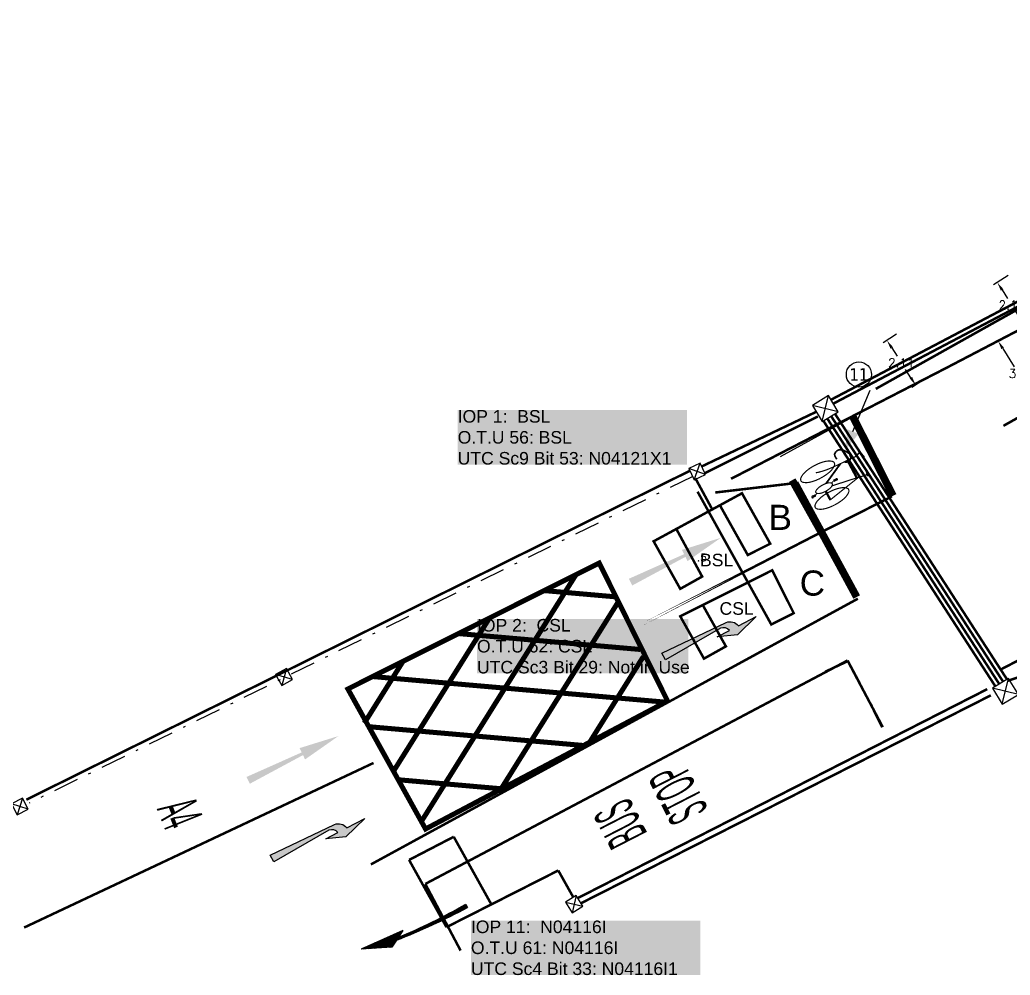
# Model space of a CAD drawing. Extents: x 375488 to 375825, y 165886 to 166087.
# Drawn here: x 375573.06 to 375612.46, y 165933.24 to 165971.23 of the extents above; entities that cross this region are included whole.
import ezdxf
from ezdxf.enums import TextEntityAlignment as Align

# ---------------------------------------------------------------- set-up
doc = ezdxf.new("R2010")
doc.units = 0
for name, pattern in [('1001', [2, 1, 0, 1]), ('1004', [6, 4, -2]), ('1009', [0.8999999999999999, 0.6, -0.3]), ('1025', [2, 1, -1]), ('DUCT1', [2, 1, -0.5, 0, -0.5])]:
    doc.linetypes.add(name, pattern=pattern)
doc.layers.get('0').update_dxf_attribs({"linetype": 'CONTINUOUS'})
for name, color, linetype in [('ducts', 3, 'CONTINUOUS'), ('ELEC LOOPS NEW', 1, 'CONTINUOUS'), ('KTS_SIGNALS', 4, 'CONTINUOUS'), ('LINES', 7, 'CONTINUOUS'), ('Lines remain', 8, 'CONTINUOUS'), ('Lines to remove', 210, 'CONTINUOUS'), ('NUMBERS', 7, 'CONTINUOUS'), ('Rd Marks White new', 7, 'CONTINUOUS'), ('Rd Marks yellow new', 40, 'CONTINUOUS'), ('SCT_LOOP', 10, 'CONTINUOUS'), ('SETOUT DIMS', 1, 'CONTINUOUS'), ('SETOUT KERBS AND ISLAND', 170, 'CONTINUOUS'), ('SIGSnumbers', 7, 'CONTINUOUS')]:
    doc.layers.add(name, color=color, linetype=linetype)
doc.styles.add('KTS_tahoma', font='tahoma.ttf')
doc.styles.add('RDMARKP', font='rdmarkp.shx')
doc.styles.get("Standard").update_dxf_attribs({"font": 'romans.shx'})
doc.dimstyles.get("Standard").update_dxf_attribs({"dimtxt": 0.18, "dimasz": 0.18, "dimexe": 0.18, "dimexo": 0.0625, "dimgap": 0.09, "dimtad": 0, "dimtih": 1, "dimtoh": 1, "dimdec": 4, "dimzin": 0, "dimdsep": 46, "dimtxsty": 'Standard', "dimcen": 0.09, "dimadec": 0, "dimazin": 0, "dimtfac": 1, "dimtdec": 4, "dimtofl": 0, "dimtmove": 0, "dimatfit": 3, "dimfxl": 1, "dimtolj": 1, "dimtzin": 0, "dimarcsym": 0})

# ---------------------------------------------------------------- blocks, each defined once
blk = doc.blocks.new('1038A4')
at = {"linetype": 'Continuous'}
for points in [[(0, 4), (-0.25, 2.400000000000006), (0.25, 2.400000000000006)], [(-0.1499999999999915, 0), (0.1500000000000057, 0), (-0.06000000000000227, 2.400000000000006), (0.06000000000000227, 2.400000000000006)]]:
    blk.add_solid(points, dxfattribs=at)
blk = doc.blocks.new('1038r4')
at = {"linetype": 'Continuous'}
h = blk.add_hatch(color=0, dxfattribs=at)
edge = h.paths.add_edge_path()
edge.add_arc((0.3584595799594155, 2.498570023968249), 0.302694016917024, 461.1355589381031, 535.2597760898309)
edge.add_line((0.0568008924702923, 2.523584102798047), (0.1500000000000199, 0))
edge.add_line((0.1500000000000199, 0), (-0.1499999999999915, 0))
edge.add_line((-0.1499999999999915, 0), (-0.04361041028478496, 2.826159134510711))
edge.add_arc((0.3581137717003315, 2.798517716250345), 0.4026740200150185, 458.29788334228203, 536.063855733046, ccw=False)
edge.add_line((0.3000000000000114, 3.196976190791695), (0.3000000000000114, 4))
edge.add_line((0.3000000000000114, 4), (0.6000000000000085, 3))
edge.add_line((0.6000000000000085, 3), (0.3000000000000114, 2.25))
edge.add_line((0.3000000000000114, 2.25), (0.3000000000000114, 2.795565218185821))
at = {"color": 0, "linetype": 'Continuous'}
blk.add_lwpolyline([(0.3000000000000114, 2.795565218185821, 0.335198107483375), (0.0568008924702923, 2.523584102798047), (0.1500000000000199, 0), (-0.1499999999999915, 0), (-0.04361041028478496, 2.826159134510711, -0.3529697987741943), (0.3000000000000114, 3.196976190791695), (0.3000000000000114, 4), (0.6000000000000085, 3), (0.3000000000000114, 2.25)], format="xyb", close=True, dxfattribs=at)
blk = doc.blocks.new('JBOX5')
at = {"color": 0, "linetype": 'ByBlock'}
for p, q in [((0.25, 0.25), (-0.25, 0.25)), ((-0.25, 0.25), (-0.25, -0.25)), ((-0.25, 0.25), (0.25, -0.25)), ((0.25, 0.25), (-0.25, -0.25)), ((0.25, -0.25), (0.25, 0.25)), ((-0.25, -0.25), (0.25, -0.25))]:
    blk.add_line(p, q, dxfattribs=at)
blk = doc.blocks.new('JBOX8')
at = {"color": 0, "linetype": 'ByBlock'}
for p, q in [((0.375, 0.375), (-0.375, 0.375)), ((-0.375, 0.375), (-0.375, -0.375)), ((-0.375, 0.375), (0.375, -0.375)), ((0.375, 0.375), (-0.375, -0.375)), ((0.375, -0.375), (0.375, 0.375)), ((-0.375, -0.375), (0.375, -0.375))]:
    blk.add_line(p, q, dxfattribs=at)
blk = doc.blocks.new('poleno')
at = {"layer": 'NUMBERS'}
blk.add_circle((0, 0), 1, dxfattribs=at)
at = {"layer": 'NUMBERS', "style": 'KTS_tahoma'}
blk.add_attdef('NUMBER', text='', height=1, dxfattribs=at).set_placement((0, 0), align=Align.MIDDLE)
blk = doc.blocks.new('1057l')
at = {"color": 0}
blk.add_line((-0.1409647203137112, 0.932787385329398), (-0.09466472031370898, 0.8633373853293982), dxfattribs=at)
for points in [[(-0.4915556708956927, 2.440635869042566, 0.0463, 0.04873960389188677, 0), (-0.5012372523471953, 2.46120380767887, 0.04873960389188677, 0.05089898107628754, 0), (-0.5099923048684687, 2.479320694043503, 0.05089898107628754, 0.05280599985122748, 0), (-0.5178243513832115, 2.495271534214567, 0.05280599985122748, 0.05448832434159023, 0), (-0.524736914815108, 2.509341334270164, 0.05448832434159023, 0.05597362739585633, 0), (-0.5307335180878425, 2.521815100288393, 0.05597362739585633, 0.0572899833556203, 0), (-0.5358176841251137, 2.532977838347357, 0.0572899833556203, 0.05846649392815946, 0), (-0.5399929358506057, 2.543114554525157, 0.05846649392815946, 0.05953413117561026, 0), (-0.543262796188003, 2.552510254899893, 0.05953413117561026, 0.06052273974742559, 0), (-0.5455977606514182, 2.561421444941857, 0.06052273974742559, 0.06145191504382437, 0), (-0.5468362151166133, 2.569990627690101, 0.06145191504382437, 0.06234708481894052, 0), (-0.5467835180497644, 2.578331805575862, 0.06234708481894052, 0.06324530719447878, 0), (-0.5452450279170549, 2.586558981030384, 0.06324530719447878, 0.06419339803293743, 0), (-0.5420261031846536, 2.594786156484904, 0.06419339803293743, 0.06524227807592008, 0), (-0.536932102318751, 2.603127334370667, 0.06524227807592008, 0.06644091930762616, 0), (-0.5297683837855232, 2.61169651711891, 0.06644091930762616, 0.06783314223964769, 0), (-0.5203403060511533, 2.620607707160874, 0.06783314223964769, 0.06945821377787542, 0), (-0.5083757232606487, 2.62988940510437, 0.06945821377787542, 0.07136204571274916, 0), (-0.4932924722744048, 2.639228104263486, 0.07136204571274916, 0.07360469268294415, 0), (-0.4744308856316337, 2.648224796128881, 0.07360469268294415, 0.07625746261025937, 0), (-0.4511312958715621, 2.656480472191213, 0.07625746261025937, 0.07939919449158167, 0), (-0.4227340355334164, 2.66359612394114, 0.07939919449158167, 0.083113106829034, 0), (-0.388579437156416, 2.669172742869319, 0.083113106829034, 0.08748461273141293, 0), (-0.3480078332797802, 2.672811320466412, 0.08748461273141293, 0.0926, 0), (-0.3003595564427286, 2.674112848223073, 0.0926, 0.0926, 0)], [(0.1695139135100732, 2.507815565882241, 0.0463, 0.1389, 0), (0.3814530026442498, 2.500106420343261, 0.1389, 0.0463, 0), (0.4770510598707318, 2.540854761049294, 0.0463, 0.0463, 0)]]:
    blk.add_lwpolyline(points, format="xyseb", dxfattribs=at)
for points, const_width in [([(-0.5113647203137077, 2.113437385329398), (-0.4882147203137066, 2.437537385329398)], 0.0463), ([(0.2988852796862886, 2.090287385329399), (0.3451852796862909, 2.437537385329398)], 0.0463), ([(-0.6734147203137084, 0.7012873853293984), (-0.6418208482433982, 0.8049763257590854), (-0.6159918687512089, 0.9079192212668978), (-0.5951817369152721, 1.010455183180961), (-0.5786444078137052, 1.112923322829398), (-0.5656338365246469, 1.215662751540336), (-0.5554039781262077, 1.319012580641898), (-0.547208787696519, 1.423311921462211), (-0.5403022203137056, 1.528899885329398), (-0.534073875587147, 1.635437360915335), (-0.5284559312512087, 1.739872346266898), (-0.5235162095715182, 1.838474616774711), (-0.5193225328137103, 1.927513947829398), (-0.5159427232433984, 2.003260114821586), (-0.5134446031262101, 2.061982893141899), (-0.511895994727773, 2.099952058180961), (-0.5113647203137077, 2.113437385329398)], 0.0463), ([(-0.5113647203137077, 2.043987385329398), (0.2525852796862935, 2.043987385329398)], 0.0926), ([(0.09053527968629282, 1.025387385329398), (0.2757352796862946, 2.043987385329398)], 0.0463), ([(0.245270864519739, 2.068394270160438), (0.2768362607737629, 2.068394270160438)], 0.0463), ([(0.2757352796862946, 2.043987385329398), (0.2757352796862946, 2.113437385329398)], 0.02778), ([(0.5303852796862927, 0.7938873853293984), (0.2984781976038349, 2.069376336782918)], 0.0463), ([(0.2988852796862886, 2.043987385329398), (0.2988852796862886, 2.113437385329398)], 0.02778), ([(-0.4419147203137115, 1.557837385329398), (-0.5113647203137077, 1.696737385329398)], 0.07408000000000001), ([(-0.4971858305392232, 1.702917665878132), (-0.508234842954117, 1.727974937298261)], 0.02778), ([(-0.4650647203137055, 1.673587385329398), (-0.5113647203137077, 1.766187385329398)], 0.01852), ([(-0.5040959606589794, 1.728831872709447), (-0.506977752618269, 1.737259113912582)], 0.01852), ([(-0.1178147203137101, 0.8864873853293984), (-0.4419147203137115, 1.557837385329398)], 0.07315400000000001), ([(-0.1178147203137101, 0.8864873853293984), (-0.4419147203137115, 1.557837385329398)], 0.02778), ([(-0.053165688717975, 1.173358921905613), (-0.05102220707652094, 1.3084739619214)], 0.0926), ([(-0.07384057612716077, 1.302425158555848), (-0.06453935283614953, 1.313851664686735), (-0.05518209807952701, 1.321583372427994), (-0.04375167909539357, 1.321583372427994), (-0.03736409201601987, 1.314877997572743), (-0.03187300838638407, 1.301946203209044)], 0.02778), ([(-0.02168220094289097, 1.076117108643282), (-0.06497188723412961, 1.199463437266946)], 0.0420867), ([(-0.1409647203137112, 0.8864873853293984), (-0.1178147203137101, 0.8170373853293986)], 0.02778), ([(0.5303852796862927, 0.7938873853293984), (0.5535352796862938, 0.7012873853293984)], 0.0463), ([(0.1599852796862891, 0.7012873853293984), (0.5303852796862927, 0.7012873853293984)], 0.0926), ([(0.5535352796862938, 0.7012873853293984), (0.5303852796862927, 0.6549873853293979)], 0.02778), ([(0.0694065139615887, 0.3437482824402753), (0.1126962002528202, 0.2611502945226434)], 0.0420867), ([(0.1126962002528202, 0.2732646660838967), (0.1126962002528202, 0.1444118049323899)], 0.0926), ([(0.09700809356250772, 0.1434082710050415), (0.1054923855116741, 0.12375379791587), (0.1177197474384215, 0.1214683940682919), (0.1282003433756316, 0.1353331774102653), (0.1394295533083607, 0.1584919363990558)], 0.02778)]:
    blk.add_lwpolyline(points, dxfattribs=dict(at, const_width=const_width))
at = {"color": 0, "const_width": 0.0463}
for points in [[(-0.6734147203137084, 1.534687385329399, 0.213749150069638), (-0.7611935207137392, 1.495365533093056, 0.09389705116024011), (-0.8700194260368903, 1.314321849824627, 0.05056578047017817), (-0.9280601431752515, 1.089771676691655, 0.03799177712489763), (-0.9514557615738042, 0.7823123853293978, 0.03799177712489767), (-0.9280601431752515, 0.474853093967142, 0.05056578047017853), (-0.8700194260368903, 0.2503029208341694, 0.0938970511602401), (-0.7611935207137392, 0.06925923756574015, 0.2137491500696377), (-0.6734147203137084, 0.02993738532939805, 0.2137491500696369), (-0.5856359199136776, 0.06925923756574015, 0.09389705116023966), (-0.4768100145905265, 0.2503029208341694, 0.05056578047018), (-0.4187692974521653, 0.4748530939671438, 0.03799177712489805), (-0.3953736790536126, 0.7823123853293978, 0.03799177712489751), (-0.4187692974521653, 1.089771676691656, 0.05056578047017759), (-0.4768100145905265, 1.314321849824626, 0.09389705116023898), (-0.5856359199136776, 1.495365533093056, 0.2137491500696375)], [(0.5303852796862927, 1.534687385329399, 0.213749150069638), (0.4426064792862618, 1.495365533093056, 0.09389705116024011), (0.3337805739631108, 1.314321849824627, 0.05056578047017974), (0.2757398568247496, 1.089771676691655, 0.03799177712489875), (0.2523442384261898, 0.7823123853293978, 0.03799177712489765), (0.2757398568247496, 0.474853093967142, 0.05056578047017844), (0.3337805739631108, 0.2503029208341694, 0.09389705116023894), (0.4426064792862547, 0.06925923756574015, 0.213749150069637), (0.5303852796862927, 0.02993738532939805, 0.2137491500696375), (0.6181640800863235, 0.06925923756574015, 0.09389705116023882), (0.7269899854094746, 0.2503029208341694, 0.05056578047017845), (0.7850307025478358, 0.4748530939671438, 0.03799177712489694), (0.8084263209463884, 0.7823123853293978, 0.03799177712489826), (0.7850307025478358, 1.089771676691659, 0.05056578047017754), (0.7269899854094746, 1.314321849824626, 0.09389705116023993), (0.6181640800863235, 1.495365533093056, 0.2137491500696374)], [(0.02108527968628948, 1.071687385329398, 0.2118475554080519), (-0.0229207538337306, 1.052166142682299, 0.09452538941678633), (-0.07713185222051777, 0.9631997370808953, 0.05121271341255291), (-0.1061335337796905, 0.8525938857576376, 0.03854372650898667), (-0.1178147203137101, 0.7012873853293984, 0.038543726508988), (-0.1061335337796905, 0.5499808849011547, 0.05121271341255187), (-0.07713185222051777, 0.4393750335779014, 0.09452538941678272), (-0.02292075383373771, 0.3504086279764991, 0.2118475554080525), (0.02108527968628948, 0.3308873853293983, 0.2118475554080506), (0.06509131320631667, 0.3504086279764982, 0.094525389416784), (0.1193024115931038, 0.4393750335779014, 0.05121271341255283), (0.1483040931522694, 0.5499808849011556, 0.03854372650898816), (0.1599852796862891, 0.7012873853293984, 0.03854372650898842), (0.1483040931522694, 0.8525938857576394, 0.05121271341255319), (0.1193024115931038, 0.9631997370808953, 0.0945253894167866), (0.06509131320631667, 1.052166142682299, 0.2118475554080502)]]:
    blk.add_lwpolyline(points, format="xyb", close=True, dxfattribs=at)
at = {"color": 0}
for points in [[(-0.08516758918333522, 1.304060603004559), (-0.08378010543975734, 1.30756415975684), (-0.08239786041925612, 1.310683767739759), (-0.0810215208684042, 1.313454204500131), (-0.07965175353376708, 1.315910247584772), (-0.07828922516192449, 1.318086674540498), (-0.07693460249944195, 1.320018262914126), (-0.07558855229290629, 1.321739790252471), (-0.07425174128888301, 1.323286034102348), (-0.07292451873557582, 1.32468801122792), (-0.07160596388771268, 1.32596169526273), (-0.07029483850166685, 1.327119299057665), (-0.06898990433380447, 1.328173035463615), (-0.0676899231404775, 1.329135117331467), (-0.06639365667805919, 1.330017757512112), (-0.06509986670291568, 1.330833168856437), (-0.06380731497140602, 1.331593564215331), (-0.06251449336627957, 1.332307919064923), (-0.06121881427584697, 1.332972259382305), (-0.05991742021478075, 1.333579373769808), (-0.05860745369778186, 1.334122050829767), (-0.05728605723952995, 1.334593079164513), (-0.05595037335470465, 1.334985247376379), (-0.05459754455801402, 1.335291344067696), (-0.05322471336412349, 1.335504157840798), (-0.05183140352549032, 1.335618648471509), (-0.05042666374561122, 1.335638460429617), (-0.04902192396572502, 1.335569409358403), (-0.04762861412709185, 1.335417310901146), (-0.04625816417096473, 1.335187980701128), (-0.0449220040385967, 1.334887234401629), (-0.04363156367123366, 1.334520887645927), (-0.04239827301012866, 1.334094756077305), (-0.04123070451122857, 1.333614500255221), (-0.04012600068921301, 1.333085160403852), (-0.03907844657345549, 1.332511621663554), (-0.0380823271933366, 1.331898769174679), (-0.0371319275782227, 1.331251488077587), (-0.0362215327574944, 1.33057466351263), (-0.03534542776051808, 1.329873180620165), (-0.03449789761667432, 1.329151924540548), (-0.03367311623090785, 1.328412504268418), (-0.0328648130104483, 1.32764342421556), (-0.03206660623808943, 1.326829912648039), (-0.03127211419663922, 1.325957197831926), (-0.03047495516889853, 1.325010508033287), (-0.02966874743766112, 1.323975071518193), (-0.02884710928574208, 1.322836116552709), (-0.02800365899592805, 1.321578871402905), (-0.02713299909596856, 1.320192751598011), (-0.02623366909336511, 1.318683921719903), (-0.02530519274056786, 1.317062733613621), (-0.02434709379003408, 1.315339539124203), (-0.02335889599419261, 1.313524690096687), (-0.02234012310550781, 1.311628538376115), (-0.02129029887642275, 1.309661435807523), (-0.02020894705938048, 1.307633734235949)], [(0.0788132892247404, 0.1444008590072414), (0.080040614323309, 0.1381615591390926), (0.0815021690372717, 0.1327722008562375), (0.0831579629444974, 0.1281339537417816), (0.08496800562283369, 0.12414798737883), (0.08689230665014946, 0.120715471350489), (0.08889087560429232, 0.1177375752398619), (0.09092372206313115, 0.115115468630056), (0.09295085560452065, 0.1127503211041763), (0.09493799872377195, 0.1105603553368706), (0.09687372558597929, 0.1085320063689563), (0.09875232327370753, 0.106668762332796), (0.1005680788694931, 0.1049741113607503), (0.1023152794558939, 0.10345154158518), (0.1039882121154605, 0.1021045411384458), (0.1055811639307507, 0.1009365981529085), (0.107088421984308, 0.09995120076093045), (0.1085083993546192, 0.09915086816921459), (0.109856013103915, 0.09853424388184528), (0.1111503062903481, 0.09809900247724634), (0.1124103219720993, 0.09784281853384513), (0.1136551032073143, 0.09776336663006724), (0.1149036930541669, 0.09785832134433825), (0.1161751345708097, 0.09812535725508464), (0.1174884708154096, 0.0985621489407329), (0.1188608405403144, 0.09917005289720038), (0.1203017652746041, 0.09996515329037425), (0.1218188622415468, 0.1009672162036335), (0.1234197486644035, 0.1021960077203561), (0.1251120417664353, 0.1036712939239219), (0.1269033587709174, 0.10541284089771), (0.1288013169011037, 0.1074404147250991), (0.1308135333802625, 0.1097737814894675), (0.1329476254316688, 0.1124377456876058), (0.1352112102785767, 0.1154772654699432), (0.1376119051442544, 0.1189423374003207), (0.1401573272519627, 0.1228829580425792), (0.14285509382497, 0.1273491239605598), (0.1457128220865442, 0.1323908317181033), (0.1487381292599466, 0.1380580778790508), (0.1519386325684451, 0.1444008590072414)]]:
    blk.add_lwpolyline(points, dxfattribs=at)
for points in [[(-0.08594787317281316, 1.305013437999596), (-0.08077849174252805, 1.313946266078074), (-0.07414607783197624, 1.324784764146625), (-0.06380731497140602, 1.332050130983787)], [(-0.07414607783197624, 1.324784764146625), (-0.06380731497140602, 1.332050130983787), (-0.05346855211083579, 1.335623262215178), (-0.04088647278052093, 1.33467042722014)], [(-0.05346855211083579, 1.335623262215178), (-0.04088647278052093, 1.33467042722014), (-0.03279102638969533, 1.329310730373054), (-0.02762164495941022, 1.32299819853093)], [(-0.03279102638969533, 1.329310730373054), (-0.02762164495941022, 1.32299819853093), (-0.0224522635291251, 1.313112535457416), (-0.01942866306990254, 1.307633734235949)], [(0.0788132892247404, 0.1432102431613584), (0.08368831211431882, 0.1241603896272245), (0.09246335331556566, 0.1098729994766243), (0.1080634265622251, 0.09796684101779096)], [(0.09246335331556566, 0.1098729994766243), (0.1080634265622251, 0.09796684101779096), (0.1168384677634648, 0.09796684101779096), (0.128538522698463, 0.1063011519389745)], [(0.1168384677634648, 0.09796684101779096), (0.128538522698463, 0.1063011519389745), (0.1382885684776198, 0.1170166945519249), (0.1412135822113711, 0.1265416213189914)], [(0.1382885684776198, 0.1170166945519249), (0.1412135822113711, 0.1265416213189914), (0.1480386142567838, 0.1372571639319418), (0.149988623412618, 0.1444008590072414)]]:
    blk.add_solid(points, dxfattribs=at)
blk = doc.blocks.new('*D237')
at = {"layer": 'SETOUT DIMS', "color": 0, "lineweight": -2, "transparency": 16777216}
for p, q in [((375611.9223087542, 165958.4290158497), (375611.8223112798, 165958.3673167531)), ((375612.1592831576, 165958.1639698732), (375612.6137962494, 165957.4273276247)), ((375613.3953228124, 165956.1606853763), (375612.9408097206, 165956.8973276247)), ((375613.5259171837, 165955.8300022231), (375613.4259197093, 165955.7683031265))]:
    blk.add_line(p, q, dxfattribs=at)
at = {"layer": 'SETOUT DIMS', "color": 0, "transparency": 16777216}
for points in [[(375612.2089272518, 165958.1946006044), (375612.1096390635, 165958.1333391419), (375611.9754987703, 165958.461834438)], [(375613.4449669066, 165956.1913161075), (375613.3456787183, 165956.130054645), (375613.5791071997, 165955.8628208114)]]:
    blk.add_solid(points, dxfattribs=at)
at = {"layer": 'SETOUT DIMS', "color": 0, "transparency": 16777216, "insert": (375612.777302985, 165957.1623276247), "char_height": 0.35, "attachment_point": 5}
blk.add_mtext('\\A1;3.1', dxfattribs=at)
blk = doc.blocks.new('*D251')
at = {"layer": 'SETOUT DIMS', "color": 0, "lineweight": -2, "transparency": 16777216}
for p, q in [((375607.9402305785, 165958.7242871023), (375607.4064670688, 165958.3814420329)), ((375607.7470689062, 165958.1842355717), (375607.9576529827, 165957.8563845808)), ((375608.5086647644, 165956.9985335899), (375608.2980806879, 165957.3263845808)), ((375609.0801313821, 165956.949615369), (375608.5463678724, 165956.6067702995))]:
    blk.add_line(p, q, dxfattribs=at)
at = {"layer": 'SETOUT DIMS', "color": 0, "transparency": 16777216}
for points in [[(375607.7961497189, 165958.2157609838), (375607.6979880935, 165958.1527101595), (375607.5579164336, 165958.4787204475)], [(375608.5577455771, 165957.030059002), (375608.4595839517, 165956.9670081778), (375608.6978172371, 165956.7040487141)]]:
    blk.add_solid(points, dxfattribs=at)
at = {"layer": 'SETOUT DIMS', "color": 0, "transparency": 16777216, "insert": (375608.1278668353, 165957.5913845808), "char_height": 0.35, "attachment_point": 5}
blk.add_mtext('\\A1;2.11', dxfattribs=at)
blk = doc.blocks.new('*D252')
at = {"layer": 'SETOUT DIMS', "color": 0, "lineweight": -2, "transparency": 16777216}
for p, q in [((375612.3803542563, 165961.0634091585), (375611.7955162545, 165960.6877580912)), ((375612.1361180948, 165960.4905516351), (375612.3531369295, 165960.1526826055)), ((375612.9105834808, 165959.284813576), (375612.6935646463, 165959.6226826056)), ((375613.5331245968, 165959.2687013536), (375612.9482865949, 165958.8930502862))]:
    blk.add_line(p, q, dxfattribs=at)
at = {"layer": 'SETOUT DIMS', "color": 0, "transparency": 16777216}
for points in [[(375612.185198907, 165960.522077048), (375612.0870372827, 165960.4590262223), (375611.9469656177, 165960.785036508)], [(375612.959664293, 165959.3163389889), (375612.8615026687, 165959.2532881631), (375613.0997359581, 165958.9903287031)]]:
    blk.add_solid(points, dxfattribs=at)
at = {"layer": 'SETOUT DIMS', "color": 0, "transparency": 16777216, "insert": (375612.5233507878, 165959.8876826055), "char_height": 0.35, "attachment_point": 5}
blk.add_mtext('\\A1;2.13', dxfattribs=at)
blk = doc.blocks.new('HD077A')
at = {"linetype": 'Continuous'}
blk.add_line((1.375, -5.893612720896637e-16), (0, 0), dxfattribs=at)
blk.add_solid([(1.375, -0.1875000000000006), (1.375, 0.1874999999999994), (2, -8.572527594031472e-16)], dxfattribs=at)
blk.add_text('C', height=0.5).set_placement((2.178608809202845, -9.338092066745717e-16), align=Align.MIDDLE)

msp = doc.modelspace()

# ---------------------------------------------------------------- linework, layer by layer
msp.add_lwpolyline([(375603.3191615939, 165953.8595750034), (375606.2047968507, 165955.4434928)])
at = {"layer": 'ducts', "linetype": 'DUCT1'}
msp.add_line((375599.830745995, 165953.0741284192), (375573.4330386519, 165940.0741457343), dxfattribs=at)
at = {"layer": 'ducts', "linetype": 'DUCT1', "const_width": 0.1, "flags": 128}
for points in [[(375620.0718490481, 165963.8131513), (375607.1110607386, 165956.5531962514)], [(375605.3299381137, 165956.1216231585), (375613.1842691302, 165960.2499302924)], [(375605.4136843085, 165955.9622914791), (375613.2680153251, 165960.090598613)], [(375604.725469172, 165955.6331389844), (375600.1952136755, 165953.4726033509)], [(375604.8107159138, 165955.4589726925), (375600.322224319, 165953.2045889795)], [(375612.1790880561, 165944.9070198834), (375605.3361918926, 165955.4695309401)], [(375612.3301563263, 165945.004889071), (375605.4898775816, 165955.5633599758)], [(375611.8769515157, 165944.7112814784), (375605.0288205743, 165955.2818728983)], [(375612.0280197859, 165944.8091506958), (375605.1825062037, 165955.3757019341)], [(375599.723685503, 165953.300044477), (375573.3207082748, 165940.2160781324)], [(375616.7583368421, 165946.4471506774), (375612.3683271408, 165944.9458124638)], [(375611.5443751216, 165944.6127423346), (375595.2541267991, 165936.3015582671)], [(375611.6898056269, 165944.3668789268), (375595.382417217, 165936.0977908435)]]:
    msp.add_lwpolyline(points, dxfattribs=at)
at = {"layer": 'ELEC LOOPS NEW', "const_width": 0.1, "flags": 128}
for points in [[(375599.9361717701, 165952.9980031848), (375600.6081034541, 165951.7608116865), (375601.7892522812, 165952.4023059905), (375602.9135331511, 165950.3968969285), (375602.019523263, 165949.9485050142), (375600.9108327627, 165951.9252271652), (375598.2746154666, 165950.4919705987), (375599.3345351219, 165948.6012682617), (375600.2061322331, 165949.089658767), (375599.1780397892, 165950.9826298058)], [(375600.0225752592, 165952.466160208), (375602.9563199878, 165947.1830994487), (375603.8482484221, 165947.6354496181), (375602.9930772781, 165949.3423302174), (375599.3349105716, 165947.5080469251), (375600.2775352597, 165945.8259876072), (375601.1494204998, 165946.3141370118), (375600.2297608256, 165947.9567440748)]]:
    msp.add_lwpolyline(points, dxfattribs=at)
at = {"layer": 'LINES', "linetype": 'Continuous'}
for p, q in [((375588.2965996861, 165935.0118699372), (375586.6440514922, 165934.2736881673)), ((375588.2661209106, 165934.9653983116), (375586.7293284535, 165934.2789238095)), ((375588.2356421351, 165934.9189266562), (375586.8146054149, 165934.2841594219)), ((375588.2051633596, 165934.8724550307), (375586.8998823762, 165934.2893950641)), ((375588.1746845841, 165934.8259834051), (375586.9851593375, 165934.2946307063)), ((375588.1442058682, 165934.7795117497), (375587.0704362988, 165934.2998663485)), ((375588.3700130582, 165934.8475213051), (375587.1557132006, 165934.3051019907)), ((375588.0052585602, 165934.5676558614), (375587.1901113987, 165934.517609328)), ((375588.02579844, 165934.5989734232), (375587.2681199908, 165934.5524551868)), ((375587.9712059498, 165934.6798407733), (375587.7493339777, 165934.3415477872)), ((375587.9962918758, 165934.6633879542), (375587.7867158651, 165934.343842864)), ((375588.0213778615, 165934.6469351351), (375587.8240977526, 165934.3461379409)), ((375588.0464637876, 165934.6304823458), (375587.86147964, 165934.3484330475)), ((375587.86147964, 165934.3484330475), (375586.6440514922, 165934.2736881673)), ((375587.8820195198, 165934.3797505796), (375586.7220600843, 165934.3085340261)), ((375587.90255934, 165934.4110681415), (375586.8000686169, 165934.3433799148)), ((375587.9230992198, 165934.4423856735), (375586.878077209, 165934.3782258034)), ((375587.94363904, 165934.4737032354), (375586.9560857415, 165934.4130716622)), ((375587.9641788602, 165934.5050207675), (375587.034094274, 165934.4479175508)), ((375587.98471874, 165934.5363383293), (375587.1121028662, 165934.4827634394))]:
    msp.add_line(p, q, dxfattribs=at)
for centre, radius, start, end in [((375578.955532968, 165958.1279188395), 25.13473247370301, 291.1520133446183, 298.2346049051359), ((375578.955532968, 165958.1279188395), 25.16473247370301, 291.1520133446183, 298.2346049051359), ((375578.955532968, 165958.1279188395), 25.19473247370301, 291.1520133446183, 298.2346049051359), ((375579.7212560773, 165955.2303422093), 22.13854290074639, 292.3062051326141, 300.0295370366411), ((375579.7212560773, 165955.2303422093), 22.16854290074639, 292.3062051326141, 300.0295370366411), ((375578.955532968, 165958.1279188395), 25.10473247370301, 292.5281826250052, 298.2346049051359)]:
    msp.add_arc(centre, radius, start, end, dxfattribs=at)
at = {"layer": 'Lines remain', "linetype": 'Continuous'}
for p, q in [((375588.1951146126, 165934.966537267), (375588.0735772848, 165934.781226635)), ((375588.2458571196, 165934.9892036021), (375588.0986632109, 165934.7647738457)), ((375588.2965996861, 165935.0118699372), (375588.1237491369, 165934.7483210266)), ((375589.5230636001, 165935.2911678851), (375589.5230636001, 165935.2911678851))]:
    msp.add_line(p, q, dxfattribs=at)
at = {"layer": 'Lines remain', "linetype": '1001', "const_width": 0.3}
msp.add_lwpolyline([(375604.9429110289, 165950.855111599), (375603.7868213654, 165952.9236023724)], dxfattribs=at)
at = {"layer": 'Lines remain', "linetype": '1025', "const_width": 0.1}
msp.add_lwpolyline([(375605.9881342053, 165945.7526922524), (375607.3911058903, 165943.1009625494)], dxfattribs=at)
at = {"layer": 'Lines to remove', "linetype": 'Continuous'}
msp.add_line((375590.8002818823, 165936.0634366274), (375590.8747817874, 165935.9309358597), dxfattribs=at)
at = {"layer": 'Rd Marks White new', "linetype": '1004', "const_width": 0.1, "flags": 128}
msp.add_lwpolyline([(375612.1887234449, 165955.0835530162), (375616.1734467149, 165957.3168691397)], dxfattribs=at)
at = {"layer": 'Rd Marks White new', "linetype": '1001', "const_width": 0.3}
for points in [[(375607.7975179553, 165952.3013137579), (375606.2047968507, 165955.4434928)], [(375606.3532409668, 165948.2765491009), (375603.8921573162, 165952.8052025139)]]:
    msp.add_lwpolyline(points, dxfattribs=at)
at = {"layer": 'Rd Marks White new', "linetype": '1009', "const_width": 0.1}
msp.add_lwpolyline([(375603.8921573162, 165952.8052025139), (375600.7234837413, 165952.4322589636)], dxfattribs=at)
at = {"layer": 'Rd Marks White new', "linetype": '1004', "const_width": 0.1}
for points in [[(375607.7572979927, 165952.2809268832), (375605.0632739663, 165950.9153685272)], [(375606.3968712091, 165948.2086227834), (375587.0278483965, 165937.6422475651)], [(375573.2331993373, 165935.1316127357), (375587.1333342195, 165941.6778080165)]]:
    msp.add_lwpolyline(points, dxfattribs=at)
msp.add_lwpolyline([(375597.7550240538, 165947.1511818767), (375604.9429110289, 165950.855111599)], close=True, dxfattribs=at)
at = {"layer": 'Rd Marks yellow new', "const_width": 0.2}
for points in [[(375586.1122118831, 165944.6197137535), (375596.1104679704, 165949.628231138), (375598.8306053877, 165944.1380144358), (375589.201947391, 165939.051408112), (375586.1122118831, 165944.6197137535)], [(375589.0361241698, 165939.3502538204), (375595.1862066984, 165949.1652325392)], [(375593.9223074913, 165948.5320959985), (375596.7456550598, 165948.2851583958)], [(375592.2114866972, 165940.6511884034), (375596.8528804183, 165948.0584354997)], [(375587.9276656508, 165941.3479121625), (375591.7462448478, 165947.4420211315)], [(375590.5102935433, 165946.8228848279), (375597.7361067533, 165946.1908956468)], [(375595.73390311, 165942.5059898198), (375597.8680531383, 165945.9119013846)], [(375586.7638580799, 165943.2572383285), (375588.3062829375, 165945.7188097239)], [(375587.0982795954, 165945.1136736274), (375598.6978031993, 165944.0991479456)], [(375586.9446632266, 165943.1194742024), (375595.4855024815, 165942.372469306)], [(375588.115478754, 165941.0094363391), (375592.2275770307, 165940.6497811079)]]:
    msp.add_lwpolyline(points, dxfattribs=at)
at = {"layer": 'Rd Marks yellow new', "linetype": '1025', "const_width": 0.1}
for points in [[(375589.1938460469, 165936.867204845), (375605.9881342053, 165945.7526922524)], [(375590.5968177915, 165934.215475142), (375589.1938460469, 165936.867204845)]]:
    msp.add_lwpolyline(points, dxfattribs=at)
at = {"layer": 'Rd Marks yellow new', "const_width": 0.1, "elevation": 1.865069976091652}
for points in [[(375606.0029408932, 165945.7299447656), (375605.1004013419, 165945.304351598)], [(375606.4690809846, 165944.8541684449), (375605.9941805601, 165945.7435833812)], [(375607.3653070331, 165943.0987227559), (375606.9177007079, 165944.0056691468)]]:
    msp.add_lwpolyline(points, dxfattribs=at)
at = {"layer": 'SCT_LOOP', "const_width": 0.1, "elevation": 1.865069976091652}
for points in [[(375590.323036575, 165938.7419289693), (375588.5469512081, 165937.8205355841)], [(375590.3230365751, 165938.7419289693), (375591.8200868939, 165936.0522886487)], [(375588.5469512081, 165937.8205355841), (375590.0349537599, 165935.1471507216)], [(375594.4820605965, 165937.4020217937), (375590.0349537599, 165935.1471507216)], [(375595.0795391793, 165936.3355662794), (375594.4820605965, 165937.4020217937)]]:
    msp.add_lwpolyline(points, dxfattribs=at)
at = {"layer": 'SETOUT KERBS AND ISLAND', "const_width": 0.1, "flags": 128}
msp.add_lwpolyline([(375601.352820456, 165952.9768533111), (375609.9358807206, 165957.3970102966), (375614.1675937176, 165959.6062622368), (375618.4145165682, 165962.0136413574, 0.02475964095319773), (375626.7730219364, 165967.3147363365), (375632.2494317293, 165971.1808073223)], format="xyb", dxfattribs=at)
msp.add_lwpolyline([(375613.9141806364, 165946.3445439935), (375612.1007487774, 165945.403953135)], dxfattribs=at)

# ---------------------------------------------------------------- block references
at = {"layer": 'ducts', "rotation": 211.4051304880855}
for p in [(375605.1061823368, 165955.7684694231), (375612.2670434713, 165944.526991874)]:
    msp.add_blockref('JBOX8', p, dxfattribs=at)
at = {"layer": 'ducts', "linetype": 'DUCT1'}
for p, rotation in [((375600.0091052055, 165953.2665115893), 205.3560356201137), ((375583.5754207373, 165945.0958271325), 299.5933926792027), ((375573.0641118288, 165939.9475298822), 297.0692558330127), ((375595.1108699546, 165936.0598698926, 1.865069976091652), 32.19420569523975)]:
    msp.add_blockref('JBOX5', p, dxfattribs=dict(at, rotation=rotation))
at = {"layer": 'KTS_SIGNALS', "color": 30, "xscale": 1.299317458728702, "yscale": 1.299317458728702, "zscale": 1.299317458728702, "rotation": 247.4465634045276}
msp.add_blockref('HD077A', (375606.887312305, 165956.507056871), dxfattribs=at)
at = {"layer": 'Rd Marks White new', "linetype": '1004'}
for name, p, rotation in [('1057l', (375604.4272370934, 165952.2920963466), 298.2578292137038), ('1038A4', (375597.3578796387, 165948.868938297), 296.1446558081359), ('1038r4', (375598.6738011837, 165945.9154449701), 297.5719896767326), ('1038A4', (375582.1463577151, 165940.9856027067), 296.1446558081359), ('1038r4', (375583.0965705514, 165937.882569015), 297.5719896767326)]:
    msp.add_blockref(name, p, dxfattribs=dict(at, rotation=rotation))
at = {"layer": 'SIGSnumbers', "xscale": 0.5, "yscale": 0.5, "zscale": 0.5}
msp.add_blockref('poleno', (375606.4409511685, 165957.1238211691), dxfattribs=at).add_auto_attribs({'NUMBER': '11'})

# ---------------------------------------------------------------- texts
at = {"char_height": 1, "attachment_point": 1}
for s, heights, insert in [('{\\fArial|b0|i0|c0|p34;B}', [1], (375602.8462533951, 165951.9444286227)), ('{\\fArial|b0|i0|c0|p34;C}', [0], (375604.0846803784, 165949.3313207924))]:
    msp.add_mtext_dynamic_manual_height_columns(s, width=1.858111924899276, gutter_width=1.5, heights=heights, dxfattribs=dict(at, insert=insert))
at = {"insert": (375600, 165950), "char_height": 0.3, "width": 10.06746309279697, "attachment_point": 1}
msp.add_mtext('.5', dxfattribs=at)
at = {"layer": 'ELEC LOOPS NEW', "char_height": 0.5, "attachment_point": 1, "bg_fill": 1, "box_fill_scale": 1, "bg_fill_color": 7, "bg_fill_true_color": 16777215, "bg_fill_transparency": 0}
for s, width, insert in [('{\\fArial|b0|i0|c0|p34;IOP 1:  BSL\\PO.T.U 56: BSL \\PUTC Sc9 Bit 53: N04121X1}', 9.124269942753017, (375590.4802018523, 165955.7107623831)), ('{\\fArial|b0|i0|c0|p34;IOP 2:  CSL\\PO.T.U 62: CSL \\PUTC Sc3 Bit 29: Not in Use}', 8.40222090552561, (375591.2493668919, 165947.4040136561)), ('{\\fArial|b0|i0|c0|p34;IOP 11:  N04116I\\PO.T.U 61: N04116I \\PUTC Sc4 Bit 33: N04116I1}', 9.124269942753017, (375591.0070025087, 165935.4116784501)), ('{\\fArial|b0|i0|c0|p34;IOP 11:  N04116I\\PO.T.U 61: N04116I \\PUTC Sc4 Bit 33: N04116I1}', 9.124269942753017, (375591.0070025087, 165935.4116784501)), ('{\\fArial|b0|i0|c0|p34;IOP 11:  N04116I\\PO.T.U 61: N04116I \\PUTC Sc4 Bit 33: N04116I1}', 9.124269942753017, (375591.0070025087, 165935.4116784501)), ('{\\fArial|b0|i0|c0|p34;IOP 11:  N04116I\\PO.T.U 61: N04116I \\PUTC Sc4 Bit 33: N04116I1}', 9.124269942753017, (375591.0070025087, 165935.4116784501))]:
    msp.add_mtext_dynamic_manual_height_columns(s, width=width, gutter_width=1.5, heights=[0], dxfattribs=dict(at, insert=insert))
at = {"layer": 'ELEC LOOPS NEW', "char_height": 0.5, "attachment_point": 1}
for s, insert in [('{\\fArial|b0|i0|c0|p34;BSL}', (375600.120312873, 165949.9980977576)), ('{\\fArial|b0|i0|c0|p34;CSL}', (375600.8965346334, 165948.070140796))]:
    msp.add_mtext_dynamic_manual_height_columns(s, width=1.858111924899276, gutter_width=1.5, heights=[0], dxfattribs=dict(at, insert=insert))
at = {"layer": 'Rd Marks White new', "linetype": '1004', "style": 'RDMARKP', "width": 0.38}
msp.add_text('A4', height=1.6, rotation=291.8020436610284, dxfattribs=at).set_placement((375578.6898766756, 165939.3870742023), align=Align.CENTER)
at = {"layer": 'Rd Marks yellow new', "linetype": 'Continuous', "style": 'RDMARKP', "width": 0.38}
for s, p in [('STOP', (375599.9600662589, 165940.8046453595)), ('BUS', (375597.6555275917, 165939.6215695441))]:
    msp.add_text(s, height=1.6, rotation=117.1736804344915, dxfattribs=at).set_placement(p, align=Align.CENTER)

# ---------------------------------------------------------------- dimensions: what is measured, and where the dimension line sits
at = {"layer": 'SETOUT DIMS', "color": 190}
for p1, p2, distance, text, picture, middle in [((375612.4329408407, 165961.0971863866), (375613.5857111812, 165959.3024785817), -0.5775893560295513, '2.13', '*D252', (375612.5233507878, 165959.8876826055)), ((375607.9928171635, 165958.7580643296), (375609.132717967, 165956.9833925962), -0.5168864955555621, '2.11', '*D251', (375608.1278668353, 165957.5913845808))]:
    dim = msp.add_aligned_dim(p1=p1, p2=p2, distance=distance, text=text, dimstyle='Standard', override={"dimtxt": 0.35, "dimasz": 0.35, "dimdec": 1, "dimzin": 8}, dxfattribs=at)
    dim.commit()
    dim.dimension.update_dxf_attribs({"geometry": picture, "text_midpoint": middle})
at = {"layer": 'SETOUT DIMS'}
dim = msp.add_aligned_dim(p1=(375613.5791072845, 165955.8628208637), p2=(375611.9754988551, 165958.4618344903), distance=9.963803505219124e-08, dimstyle='Standard', override={"dimtxt": 0.35, "dimasz": 0.35, "dimdec": 1, "dimzin": 8}, dxfattribs=at)
dim.commit()
dim.dimension.update_dxf_attribs({"geometry": '*D237', "text_midpoint": (375612.777302985, 165957.1623276247)})

doc.saveas('drawing.dxf')
